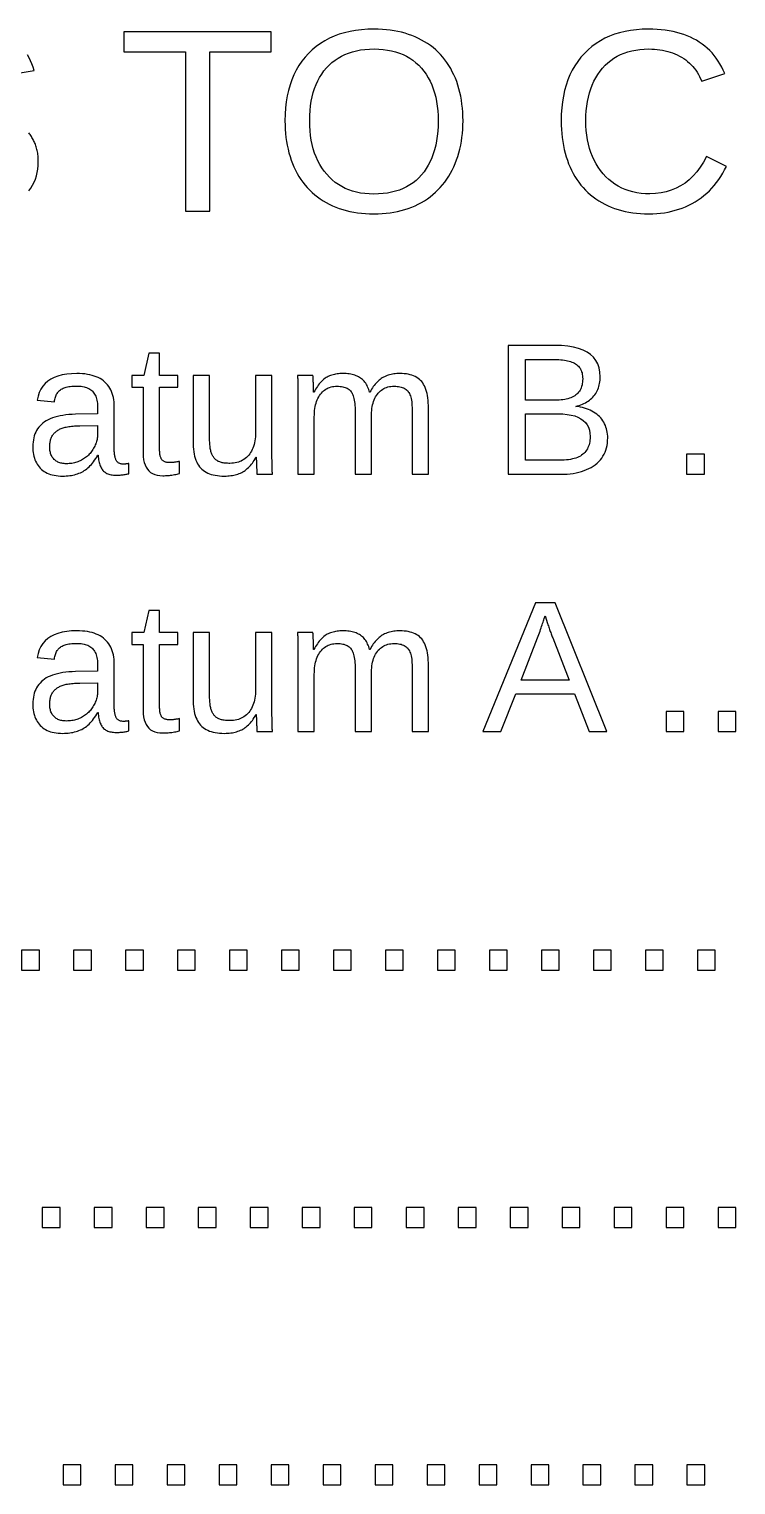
# Model space of a CAD drawing. Extents: x -27 to 133, y -77 to 15.
# Drawn here: x 99.43 to 108.09, y -7.69 to 10.13 of the extents above; entities that cross this region are included whole.
import ezdxf

# ---------------------------------------------------------------- set-up
doc = ezdxf.new("R2010")
doc.units = 0
doc.layers.get('0').update_dxf_attribs({"linetype": 'CONTINUOUS'})

msp = doc.modelspace()

# ---------------------------------------------------------------- linework, layer by layer
for points in [[(101.645, 9.8547), (102.4, 9.8547), (102.4, 10.098), (100.594, 10.098), (100.594, 9.8547), (101.349, 9.8547), (101.349, 7.90042), (101.645, 7.90042)], [(103.707, 7.87005), (103.757, 7.87251), (103.806, 7.87662), (103.854, 7.88237), (103.901, 7.88976), (103.946, 7.8988), (103.991, 7.90947), (104.035, 7.92179), (104.078, 7.93576), (104.119, 7.95136), (104.16, 7.96861), (104.199, 7.9875), (104.238, 8.00803), (104.275, 8.0301), (104.311, 8.05358), (104.345, 8.07849), (104.378, 8.10482), (104.41, 8.13257), (104.441, 8.16175), (104.47, 8.19234), (104.497, 8.22435), (104.524, 8.25779), (104.549, 8.29265), (104.573, 8.32893), (104.595, 8.36663), (104.616, 8.40575), (104.635, 8.44609), (104.653, 8.48744), (104.67, 8.52982), (104.684, 8.5732), (104.698, 8.6176), (104.709, 8.66302), (104.72, 8.70945), (104.728, 8.7569), (104.735, 8.80536), (104.741, 8.85484), (104.745, 8.90533), (104.747, 8.95684), (104.748, 9.00936), (104.747, 9.06208), (104.745, 9.11372), (104.741, 9.16426), (104.735, 9.21372), (104.728, 9.26209), (104.72, 9.30937), (104.71, 9.35556), (104.698, 9.40066), (104.685, 9.44467), (104.671, 9.48759), (104.654, 9.52942), (104.637, 9.57017), (104.617, 9.60982), (104.597, 9.64822), (104.575, 9.68519), (104.551, 9.72073), (104.526, 9.75483), (104.5, 9.78751), (104.472, 9.81876), (104.443, 9.84857), (104.413, 9.87696), (104.381, 9.90391), (104.348, 9.92943), (104.314, 9.95352), (104.278, 9.97619), (104.241, 9.99742), (104.202, 10.0171), (104.163, 10.0353), (104.122, 10.0519), (104.081, 10.0669), (104.038, 10.0803), (103.994, 10.0921), (103.95, 10.1024), (103.904, 10.111), (103.857, 10.1181), (103.809, 10.1237), (103.76, 10.1276), (103.71, 10.13), (103.659, 10.1308), (103.581, 10.129), (103.506, 10.1237), (103.433, 10.1149), (103.364, 10.1026), (103.296, 10.0868), (103.232, 10.0675), (103.17, 10.0446), (103.111, 10.0182), (103.055, 9.98836), (103.001, 9.95495), (102.95, 9.91803), (102.901, 9.87759), (102.856, 9.83364), (102.813, 9.78656), (102.774, 9.73677), (102.738, 9.68425), (102.705, 9.62902), (102.676, 9.57106), (102.651, 9.51037), (102.629, 9.44697), (102.61, 9.38084), (102.595, 9.31199), (102.583, 9.24041), (102.574, 9.16612), (102.569, 9.0891), (102.567, 9.00936), (102.568, 8.9566), (102.57, 8.90487), (102.574, 8.85416), (102.579, 8.80447), (102.586, 8.75581), (102.595, 8.70817), (102.605, 8.66156), (102.616, 8.61597), (102.629, 8.57141), (102.644, 8.52787), (102.66, 8.48536), (102.677, 8.44387), (102.697, 8.4034), (102.717, 8.36418), (102.739, 8.3264), (102.763, 8.29007), (102.787, 8.25519), (102.813, 8.22176), (102.841, 8.18978), (102.87, 8.15925), (102.9, 8.13016), (102.932, 8.10253), (102.965, 8.07634), (102.999, 8.0516), (103.035, 8.02831), (103.072, 8.00647), (103.11, 7.98617), (103.15, 7.96749), (103.19, 7.95044), (103.232, 7.93501), (103.274, 7.9212), (103.318, 7.90902), (103.363, 7.89846), (103.409, 7.88953), (103.456, 7.88222), (103.505, 7.87654), (103.554, 7.87248), (103.604, 7.87004), (103.656, 7.86923)], [(107.071, 7.8701), (107.12, 7.87273), (107.167, 7.87712), (107.214, 7.88326), (107.26, 7.89115), (107.305, 7.90079), (107.348, 7.91219), (107.391, 7.92534), (107.433, 7.94024), (107.474, 7.9569), (107.514, 7.97531), (107.554, 7.99548), (107.592, 8.01739), (107.629, 8.04099), (107.665, 8.0662), (107.699, 8.093), (107.733, 8.12142), (107.765, 8.15144), (107.795, 8.18307), (107.825, 8.2163), (107.853, 8.25114), (107.879, 8.28759), (107.905, 8.32564), (107.929, 8.36529), (107.952, 8.40656), (107.973, 8.44943), (107.73, 8.57107), (107.693, 8.50347), (107.653, 8.44128), (107.611, 8.38449), (107.565, 8.33312), (107.517, 8.28715), (107.467, 8.24659), (107.413, 8.21143), (107.357, 8.18169), (107.298, 8.15735), (107.237, 8.13842), (107.173, 8.1249), (107.106, 8.11679), (107.036, 8.11409), (106.981, 8.11554), (106.929, 8.1199), (106.878, 8.12717), (106.828, 8.13734), (106.781, 8.15042), (106.735, 8.16641), (106.691, 8.18531), (106.649, 8.20711), (106.608, 8.23182), (106.57, 8.25944), (106.533, 8.28996), (106.498, 8.32339), (106.464, 8.35973), (106.433, 8.39846), (106.404, 8.43906), (106.378, 8.48154), (106.354, 8.52589), (106.333, 8.57212), (106.314, 8.62021), (106.298, 8.67019), (106.284, 8.72203), (106.273, 8.77575), (106.264, 8.83134), (106.258, 8.88881), (106.254, 8.94815), (106.253, 9.00936), (106.254, 9.0712), (106.258, 9.13098), (106.264, 9.1887), (106.272, 9.24437), (106.283, 9.29797), (106.296, 9.34952), (106.312, 9.39901), (106.33, 9.44644), (106.35, 9.49181), (106.373, 9.53512), (106.398, 9.57638), (106.426, 9.61558), (106.456, 9.65272), (106.488, 9.68744), (106.522, 9.71939), (106.558, 9.74856), (106.596, 9.77495), (106.636, 9.79856), (106.677, 9.81939), (106.721, 9.83745), (106.767, 9.85273), (106.814, 9.86523), (106.864, 9.87495), (106.915, 9.8819), (106.968, 9.88607), (107.023, 9.88746), (107.059, 9.88686), (107.093, 9.88506), (107.127, 9.88206), (107.16, 9.87786), (107.193, 9.87246), (107.224, 9.86586), (107.255, 9.85806), (107.286, 9.84906), (107.315, 9.83886), (107.344, 9.82746), (107.371, 9.81487), (107.399, 9.80107), (107.425, 9.78607), (107.451, 9.76994), (107.475, 9.75274), (107.498, 9.73447), (107.52, 9.71513), (107.541, 9.69472), (107.561, 9.67323), (107.58, 9.65068), (107.598, 9.62705), (107.615, 9.60236), (107.63, 9.57659), (107.645, 9.54975), (107.658, 9.52185), (107.671, 9.49287), (107.953, 9.58643), (107.935, 9.62716), (107.916, 9.66632), (107.895, 9.70391), (107.873, 9.73993), (107.849, 9.77438), (107.824, 9.80727), (107.798, 9.83858), (107.769, 9.86832), (107.74, 9.8965), (107.709, 9.9231), (107.676, 9.94814), (107.642, 9.97161), (107.607, 9.99351), (107.57, 10.0138), (107.532, 10.0325), (107.492, 10.0496), (107.451, 10.065), (107.409, 10.0788), (107.365, 10.091), (107.32, 10.1015), (107.273, 10.1105), (107.225, 10.1178), (107.176, 10.1235), (107.126, 10.1275), (107.074, 10.13), (107.02, 10.1308), (106.944, 10.129), (106.871, 10.1237), (106.8, 10.1149), (106.732, 10.1026), (106.666, 10.0867), (106.603, 10.0673), (106.543, 10.0444), (106.485, 10.018), (106.43, 9.98799), (106.377, 9.9545), (106.327, 9.91749), (106.279, 9.87694), (106.234, 9.83288), (106.192, 9.7857), (106.154, 9.73583), (106.118, 9.68326), (106.086, 9.628), (106.058, 9.57004), (106.033, 9.50939), (106.011, 9.44604), (105.992, 9.38), (105.977, 9.31126), (105.965, 9.23983), (105.957, 9.1657), (105.952, 9.08888), (105.95, 9.00936), (105.951, 8.95593), (105.953, 8.90361), (105.957, 8.85242), (105.962, 8.80234), (105.969, 8.75337), (105.977, 8.70552), (105.987, 8.65879), (105.999, 8.61318), (106.011, 8.56868), (106.026, 8.5253), (106.041, 8.48304), (106.059, 8.44189), (106.077, 8.40186), (106.098, 8.36309), (106.119, 8.32572), (106.142, 8.28976), (106.167, 8.2552), (106.192, 8.22204), (106.219, 8.19028), (106.248, 8.15992), (106.278, 8.13097), (106.309, 8.10342), (106.341, 8.07728), (106.375, 8.05253), (106.41, 8.02919), (106.447, 8.00725), (106.485, 7.98683), (106.524, 7.96805), (106.564, 7.9509), (106.605, 7.93538), (106.647, 7.9215), (106.69, 7.90925), (106.734, 7.89863), (106.78, 7.88965), (106.826, 7.8823), (106.873, 7.87658), (106.922, 7.87249), (106.971, 7.87004), (107.022, 7.86923)], [(103.6, 8.11242), (103.546, 8.11672), (103.494, 8.1239), (103.444, 8.13394), (103.395, 8.14686), (103.349, 8.16264), (103.305, 8.1813), (103.262, 8.20282), (103.221, 8.22721), (103.183, 8.25448), (103.146, 8.28461), (103.111, 8.31762), (103.078, 8.35349), (103.047, 8.39182), (103.019, 8.43216), (102.993, 8.47453), (102.97, 8.51892), (102.949, 8.56532), (102.93, 8.61375), (102.914, 8.66421), (102.901, 8.71668), (102.889, 8.77117), (102.881, 8.82769), (102.875, 8.88622), (102.871, 8.94678), (102.87, 9.00936), (102.871, 9.07233), (102.875, 9.1331), (102.881, 9.19168), (102.889, 9.24806), (102.9, 9.30224), (102.914, 9.35423), (102.929, 9.40402), (102.948, 9.45161), (102.968, 9.49701), (102.992, 9.54021), (103.017, 9.58121), (103.045, 9.62002), (103.076, 9.65663), (103.108, 9.69077), (103.143, 9.72219), (103.18, 9.75087), (103.219, 9.77682), (103.259, 9.80004), (103.302, 9.82053), (103.347, 9.83828), (103.394, 9.85331), (103.443, 9.8656), (103.494, 9.87516), (103.547, 9.88199), (103.602, 9.88609), (103.659, 9.88746), (103.716, 9.88607), (103.77, 9.88192), (103.823, 9.875), (103.873, 9.86531), (103.922, 9.85285), (103.968, 9.83762), (104.013, 9.81962), (104.056, 9.79886), (104.096, 9.77532), (104.135, 9.74902), (104.171, 9.71995), (104.206, 9.68811), (104.238, 9.6535), (104.269, 9.61646), (104.297, 9.57734), (104.322, 9.53613), (104.345, 9.49284), (104.366, 9.44746), (104.384, 9.4), (104.4, 9.35045), (104.413, 9.29882), (104.424, 9.2451), (104.433, 9.18929), (104.439, 9.1314), (104.442, 9.07142), (104.443, 9.00936), (104.442, 8.94452), (104.439, 8.88198), (104.433, 8.82174), (104.424, 8.76379), (104.413, 8.70814), (104.4, 8.65479), (104.384, 8.60374), (104.366, 8.55499), (104.346, 8.50853), (104.323, 8.46438), (104.298, 8.42252), (104.27, 8.38296), (104.24, 8.3457), (104.208, 8.31097), (104.173, 8.27903), (104.137, 8.24987), (104.098, 8.22348), (104.057, 8.19987), (104.014, 8.17903), (103.969, 8.16098), (103.922, 8.1457), (103.873, 8.1332), (103.822, 8.12348), (103.769, 8.11654), (103.713, 8.11237), (103.656, 8.11098)], [(105.982, 4.68176), (106.022, 4.68384), (106.06, 4.6873), (106.097, 4.69214), (106.133, 4.69837), (106.167, 4.70598), (106.2, 4.71497), (106.231, 4.72535), (106.261, 4.73711), (106.29, 4.75025), (106.317, 4.76478), (106.343, 4.7807), (106.367, 4.79799), (106.39, 4.81653), (106.411, 4.83618), (106.43, 4.85694), (106.447, 4.8788), (106.462, 4.90176), (106.476, 4.92583), (106.488, 4.95101), (106.498, 4.97729), (106.506, 5.00468), (106.512, 5.03317), (106.517, 5.06277), (106.519, 5.09347), (106.52, 5.12528), (106.52, 5.14923), (106.518, 5.17254), (106.515, 5.19521), (106.511, 5.21723), (106.505, 5.23861), (106.499, 5.25935), (106.491, 5.27944), (106.482, 5.2989), (106.472, 5.31771), (106.46, 5.33588), (106.447, 5.3534), (106.434, 5.37029), (106.419, 5.38653), (106.402, 5.40197), (106.385, 5.41646), (106.367, 5.42998), (106.348, 5.44255), (106.327, 5.45415), (106.306, 5.46479), (106.284, 5.47448), (106.261, 5.4832), (106.236, 5.49097), (106.211, 5.49777), (106.185, 5.50362), (106.157, 5.5085), (106.129, 5.51242), (106.15, 5.51779), (106.171, 5.52389), (106.191, 5.53073), (106.211, 5.53832), (106.229, 5.54665), (106.247, 5.55572), (106.264, 5.56553), (106.28, 5.57608), (106.296, 5.58738), (106.311, 5.59941), (106.325, 5.61219), (106.338, 5.62571), (106.35, 5.63997), (106.362, 5.65487), (106.373, 5.67029), (106.382, 5.68625), (106.391, 5.70273), (106.399, 5.71975), (106.406, 5.7373), (106.412, 5.75537), (106.417, 5.77398), (106.421, 5.79311), (106.424, 5.81277), (106.427, 5.83297), (106.428, 5.85369), (106.429, 5.87495), (106.425, 5.93155), (106.416, 5.98363), (106.399, 6.03118), (106.376, 6.07421), (106.347, 6.1127), (106.31, 6.14666), (106.268, 6.1761), (106.218, 6.20101), (106.163, 6.22139), (106.1, 6.23724), (106.031, 6.24856), (105.956, 6.25535), (105.874, 6.25761), (105.301, 6.25761), (105.301, 4.68107), (105.941, 4.68107)], [(101.088, 4.66333), (101.104, 4.66381), (101.12, 4.6646), (101.136, 4.66571), (101.152, 4.66714), (101.167, 4.66889), (101.183, 4.67096), (101.199, 4.67334), (101.214, 4.67604), (101.23, 4.67906), (101.245, 4.6824), (101.26, 4.68606), (101.276, 4.69003), (101.276, 4.83884), (101.264, 4.83653), (101.253, 4.83439), (101.243, 4.83245), (101.232, 4.83068), (101.223, 4.82911), (101.213, 4.82771), (101.204, 4.82651), (101.196, 4.82549), (101.188, 4.82465), (101.18, 4.824), (101.173, 4.82354), (101.166, 4.82326), (101.159, 4.82317), (101.149, 4.82338), (101.139, 4.824), (101.129, 4.82505), (101.12, 4.82651), (101.111, 4.82838), (101.103, 4.83068), (101.096, 4.83339), (101.089, 4.83652), (101.082, 4.84006), (101.076, 4.84402), (101.07, 4.8484), (101.065, 4.8532), (101.06, 4.85841), (101.056, 4.86414), (101.052, 4.87049), (101.049, 4.87745), (101.046, 4.88503), (101.043, 4.89322), (101.04, 4.90203), (101.038, 4.91146), (101.036, 4.9215), (101.035, 4.93216), (101.033, 4.94343), (101.033, 4.95532), (101.032, 4.96782), (101.032, 4.98094), (101.032, 5.74516), (101.256, 5.74516), (101.256, 5.89173), (101.032, 5.89173), (101.032, 6.16251), (100.898, 6.16251), (100.838, 5.89173), (100.691, 5.89173), (100.691, 5.74516), (100.83, 5.74516), (100.83, 4.9373), (100.832, 4.89675), (100.836, 4.85944), (100.843, 4.82538), (100.853, 4.79456), (100.866, 4.76698), (100.882, 4.74265), (100.901, 4.72156), (100.922, 4.70372), (100.946, 4.68912), (100.973, 4.67777), (101.003, 4.66966), (101.036, 4.66479), (101.072, 4.66317)], [(105.514, 6.08643), (105.874, 6.08643), (105.899, 6.0861), (105.923, 6.08513), (105.946, 6.08351), (105.968, 6.08124), (105.989, 6.07832), (106.01, 6.07475), (106.029, 6.07053), (106.048, 6.06566), (106.065, 6.06015), (106.082, 6.05398), (106.098, 6.04717), (106.113, 6.03971), (106.127, 6.0316), (106.139, 6.02273), (106.151, 6.013), (106.162, 6.00242), (106.172, 5.99097), (106.181, 5.97866), (106.188, 5.96549), (106.195, 5.95146), (106.201, 5.93657), (106.206, 5.92082), (106.209, 5.90421), (106.212, 5.88673), (106.213, 5.8684), (106.214, 5.84921), (106.213, 5.82913), (106.212, 5.80987), (106.209, 5.79142), (106.206, 5.77379), (106.201, 5.75697), (106.196, 5.74096), (106.189, 5.72577), (106.182, 5.71139), (106.173, 5.69783), (106.164, 5.68508), (106.153, 5.67315), (106.142, 5.66202), (106.129, 5.65172), (106.116, 5.6422), (106.101, 5.63345), (106.086, 5.62545), (106.069, 5.61822), (106.052, 5.61175), (106.033, 5.60604), (106.013, 5.60109), (105.993, 5.5969), (105.971, 5.59347), (105.948, 5.59081), (105.924, 5.58891), (105.899, 5.58776), (105.874, 5.58738), (105.514, 5.58738)], [(99.8669, 4.65904), (99.8887, 4.66006), (99.9099, 4.66177), (99.9306, 4.66415), (99.9508, 4.66722), (99.9705, 4.67097), (99.9897, 4.6754), (100.008, 4.68052), (100.026, 4.68631), (100.044, 4.69279), (100.061, 4.69995), (100.078, 4.70779), (100.094, 4.71632), (100.109, 4.72566), (100.124, 4.73596), (100.139, 4.74723), (100.154, 4.75945), (100.169, 4.77264), (100.183, 4.78678), (100.197, 4.80189), (100.21, 4.81795), (100.223, 4.83498), (100.236, 4.85297), (100.249, 4.87191), (100.261, 4.89182), (100.273, 4.91268), (100.28, 4.91268), (100.281, 4.8938), (100.283, 4.8757), (100.285, 4.85839), (100.288, 4.84187), (100.292, 4.82613), (100.295, 4.81119), (100.3, 4.79703), (100.305, 4.78366), (100.31, 4.77108), (100.316, 4.75928), (100.323, 4.74827), (100.33, 4.73806), (100.337, 4.72862), (100.346, 4.71994), (100.355, 4.71194), (100.364, 4.70464), (100.375, 4.69804), (100.386, 4.69213), (100.397, 4.68692), (100.41, 4.6824), (100.423, 4.67857), (100.437, 4.67545), (100.452, 4.67301), (100.467, 4.67128), (100.483, 4.67023), (100.5, 4.66989), (100.513, 4.66999), (100.525, 4.67031), (100.537, 4.67084), (100.549, 4.67158), (100.561, 4.67253), (100.573, 4.6737), (100.585, 4.67508), (100.597, 4.67666), (100.609, 4.67847), (100.621, 4.68048), (100.632, 4.6827), (100.644, 4.68514), (100.656, 4.68779), (100.656, 4.81311), (100.65, 4.81195), (100.645, 4.81088), (100.639, 4.80991), (100.634, 4.80902), (100.629, 4.80824), (100.623, 4.80754), (100.618, 4.80694), (100.613, 4.80643), (100.608, 4.80601), (100.604, 4.80568), (100.599, 4.80545), (100.594, 4.80531), (100.59, 4.80527), (100.58, 4.80554), (100.571, 4.80634), (100.562, 4.80768), (100.553, 4.80956), (100.545, 4.81197), (100.538, 4.81492), (100.531, 4.8184), (100.525, 4.82243), (100.519, 4.82698), (100.513, 4.83208), (100.509, 4.83771), (100.504, 4.84387), (100.5, 4.85058), (100.497, 4.85781), (100.494, 4.86557), (100.491, 4.87385), (100.488, 4.88265), (100.486, 4.89198), (100.484, 4.90183), (100.482, 4.9122), (100.48, 4.9231), (100.479, 4.93451), (100.478, 4.94645), (100.477, 4.95892), (100.477, 4.9719), (100.477, 4.98541), (100.477, 5.50683), (100.476, 5.53674), (100.474, 5.56555), (100.471, 5.59326), (100.466, 5.61985), (100.46, 5.64534), (100.452, 5.66973), (100.443, 5.69301), (100.433, 5.71518), (100.422, 5.73625), (100.409, 5.75622), (100.394, 5.77508), (100.379, 5.79283), (100.362, 5.80947), (100.343, 5.82495), (100.323, 5.83919), (100.302, 5.85219), (100.28, 5.86395), (100.256, 5.87448), (100.231, 5.88377), (100.205, 5.89181), (100.177, 5.89862), (100.148, 5.9042), (100.117, 5.90853), (100.086, 5.91162), (100.052, 5.91348), (100.018, 5.9141), (99.9535, 5.91217), (99.8935, 5.90637), (99.838, 5.8967), (99.7871, 5.88317), (99.7407, 5.86577), (99.6988, 5.8445), (99.6615, 5.81937), (99.6286, 5.79037), (99.6003, 5.75751), (99.5766, 5.72078), (99.5573, 5.68018), (99.5426, 5.63571), (99.5324, 5.58738), (99.7428, 5.56836), (99.745, 5.58353), (99.7477, 5.59805), (99.7511, 5.61192), (99.755, 5.62514), (99.7595, 5.63771), (99.7646, 5.64963), (99.7703, 5.66091), (99.7766, 5.67153), (99.7834, 5.68151), (99.7909, 5.69084), (99.7989, 5.69952), (99.8075, 5.70755), (99.8166, 5.71493), (99.8265, 5.72172), (99.8373, 5.72796), (99.849, 5.73366), (99.8615, 5.73882), (99.8749, 5.74344), (99.8892, 5.74751), (99.9043, 5.75104), (99.9204, 5.75403), (99.9372, 5.75647), (99.955, 5.75837), (99.9737, 5.75973), (99.9932, 5.76054), (100.014, 5.76082), (100.034, 5.76044), (100.053, 5.75931), (100.072, 5.75742), (100.089, 5.75478), (100.106, 5.75138), (100.122, 5.74723), (100.137, 5.74232), (100.152, 5.73666), (100.165, 5.73024), (100.178, 5.72307), (100.19, 5.71514), (100.2, 5.70646), (100.21, 5.69703), (100.22, 5.68672), (100.228, 5.67542), (100.236, 5.66312), (100.243, 5.64984), (100.249, 5.63556), (100.255, 5.62028), (100.26, 5.60402), (100.264, 5.58676), (100.267, 5.5685), (100.27, 5.54926), (100.272, 5.52902), (100.273, 5.50779), (100.273, 5.48556), (100.273, 5.41955), (100.001, 5.41507), (99.9598, 5.41349), (99.9202, 5.41078), (99.8823, 5.40697), (99.8462, 5.40204), (99.812, 5.39601), (99.7795, 5.38886), (99.7488, 5.38059), (99.7199, 5.37122), (99.6928, 5.36073), (99.6675, 5.34913), (99.644, 5.33642), (99.6223, 5.3226), (99.6024, 5.30766), (99.5841, 5.29165), (99.5673, 5.27461), (99.5519, 5.25653), (99.538, 5.23743), (99.5256, 5.21729), (99.5146, 5.19611), (99.5051, 5.17391), (99.497, 5.15067), (99.4904, 5.12639), (99.4853, 5.10109), (99.4817, 5.07475), (99.4795, 5.04738), (99.4787, 5.01898), (99.4793, 4.99358), (99.4809, 4.96903), (99.4836, 4.94533), (99.4874, 4.92248), (99.4923, 4.90047), (99.4983, 4.87931), (99.5053, 4.859), (99.5135, 4.83954), (99.5227, 4.82092), (99.533, 4.80315), (99.5444, 4.78623), (99.5569, 4.77015), (99.5705, 4.75493), (99.5851, 4.74069), (99.6009, 4.72759), (99.6177, 4.71564), (99.6355, 4.70482), (99.6545, 4.69514), (99.6745, 4.6866), (99.6956, 4.6792), (99.7177, 4.67293), (99.741, 4.66781), (99.7653, 4.66382), (99.7906, 4.66098), (99.8171, 4.65927), (99.8446, 4.6587)], [(101.846, 4.65901), (101.866, 4.65993), (101.885, 4.66147), (101.904, 4.66362), (101.923, 4.66639), (101.941, 4.66978), (101.958, 4.67378), (101.975, 4.6784), (101.991, 4.68363), (102.007, 4.68948), (102.023, 4.69595), (102.037, 4.70303), (102.052, 4.71072), (102.066, 4.71916), (102.079, 4.72846), (102.093, 4.73864), (102.106, 4.74968), (102.119, 4.76158), (102.131, 4.77436), (102.144, 4.788), (102.156, 4.80251), (102.168, 4.81789), (102.179, 4.83413), (102.19, 4.85124), (102.202, 4.86922), (102.212, 4.88806), (102.216, 4.88806), (102.216, 4.8748), (102.216, 4.8622), (102.217, 4.85028), (102.217, 4.83902), (102.217, 4.82843), (102.218, 4.81851), (102.218, 4.80926), (102.218, 4.80067), (102.219, 4.79276), (102.219, 4.78551), (102.219, 4.77893), (102.219, 4.77302), (102.22, 4.76778), (102.22, 4.76292), (102.22, 4.75814), (102.22, 4.75345), (102.221, 4.74885), (102.221, 4.74433), (102.221, 4.7399), (102.221, 4.73555), (102.221, 4.73129), (102.222, 4.72712), (102.222, 4.72303), (102.222, 4.71903), (102.222, 4.71511), (102.222, 4.71128), (102.223, 4.70761), (102.223, 4.70416), (102.223, 4.70093), (102.223, 4.69794), (102.223, 4.69516), (102.223, 4.69261), (102.224, 4.69029), (102.224, 4.68819), (102.224, 4.68632), (102.224, 4.68467), (102.224, 4.68324), (102.224, 4.68205), (102.225, 4.68107), (102.415, 4.68107), (102.414, 4.68927), (102.413, 4.69942), (102.412, 4.71152), (102.411, 4.72556), (102.411, 4.74155), (102.41, 4.75949), (102.41, 4.77937), (102.409, 4.8012), (102.409, 4.82498), (102.409, 4.8507), (102.408, 4.87837), (102.408, 4.90798), (102.408, 4.93954), (102.408, 5.89173), (102.207, 5.89173), (102.207, 5.19018), (102.206, 5.16344), (102.205, 5.13761), (102.202, 5.11269), (102.199, 5.08869), (102.194, 5.0656), (102.189, 5.04343), (102.182, 5.02217), (102.175, 5.00183), (102.167, 4.98239), (102.157, 4.96388), (102.147, 4.94627), (102.135, 4.92958), (102.123, 4.9138), (102.11, 4.89907), (102.096, 4.88552), (102.081, 4.87315), (102.065, 4.86195), (102.049, 4.85194), (102.032, 4.8431), (102.015, 4.83544), (101.996, 4.82896), (101.977, 4.82365), (101.957, 4.81953), (101.937, 4.81658), (101.915, 4.81482), (101.893, 4.81423), (101.878, 4.8144), (101.864, 4.81492), (101.85, 4.81578), (101.837, 4.81698), (101.824, 4.81853), (101.812, 4.82042), (101.8, 4.82266), (101.789, 4.82524), (101.779, 4.82817), (101.769, 4.83144), (101.759, 4.83505), (101.751, 4.83901), (101.742, 4.84332), (101.735, 4.84801), (101.727, 4.85314), (101.72, 4.85871), (101.713, 4.86471), (101.707, 4.87116), (101.701, 4.87803), (101.695, 4.88535), (101.69, 4.8931), (101.685, 4.90129), (101.68, 4.90992), (101.675, 4.91898), (101.671, 4.92848), (101.667, 4.93842), (101.664, 4.9489), (101.661, 4.96001), (101.658, 4.97175), (101.655, 4.98413), (101.653, 4.99715), (101.651, 5.0108), (101.649, 5.02509), (101.647, 5.04001), (101.646, 5.05557), (101.645, 5.07177), (101.644, 5.0886), (101.644, 5.10606), (101.644, 5.12416), (101.644, 5.89173), (101.441, 5.89173), (101.441, 5.08499), (101.442, 5.05064), (101.444, 5.01782), (101.446, 4.98653), (101.45, 4.95677), (101.455, 4.92853), (101.461, 4.90183), (101.468, 4.87665), (101.476, 4.85301), (101.486, 4.83089), (101.496, 4.8103), (101.507, 4.79124), (101.52, 4.77371), (101.534, 4.75771), (101.549, 4.74307), (101.565, 4.72959), (101.582, 4.71729), (101.601, 4.70616), (101.621, 4.6962), (101.642, 4.68741), (101.664, 4.67979), (101.688, 4.67335), (101.713, 4.66807), (101.739, 4.66397), (101.766, 4.66104), (101.795, 4.65928), (101.825, 4.6587)], [(102.926, 5.38262), (102.927, 5.40968), (102.928, 5.4358), (102.93, 5.46096), (102.933, 5.48516), (102.937, 5.50841), (102.942, 5.53071), (102.948, 5.55205), (102.955, 5.57245), (102.962, 5.59188), (102.971, 5.61037), (102.98, 5.6279), (102.99, 5.64448), (103.001, 5.6601), (103.013, 5.67467), (103.026, 5.68807), (103.039, 5.7003), (103.052, 5.71137), (103.067, 5.72128), (103.082, 5.73002), (103.098, 5.7376), (103.114, 5.744), (103.131, 5.74925), (103.148, 5.75333), (103.167, 5.75624), (103.185, 5.75799), (103.205, 5.75857), (103.224, 5.75817), (103.242, 5.75698), (103.259, 5.755), (103.275, 5.75222), (103.29, 5.74864), (103.304, 5.74427), (103.317, 5.73911), (103.33, 5.73315), (103.341, 5.72639), (103.352, 5.71884), (103.362, 5.7105), (103.37, 5.70136), (103.378, 5.69143), (103.385, 5.68046), (103.392, 5.66821), (103.398, 5.65467), (103.403, 5.63985), (103.408, 5.62374), (103.412, 5.60635), (103.416, 5.58767), (103.419, 5.56771), (103.422, 5.54647), (103.424, 5.52394), (103.425, 5.50012), (103.426, 5.47502), (103.426, 5.44864), (103.426, 4.68107), (103.626, 4.68107), (103.626, 5.38262), (103.626, 5.40985), (103.627, 5.4361), (103.63, 5.46138), (103.633, 5.48569), (103.636, 5.50903), (103.641, 5.53139), (103.647, 5.55278), (103.653, 5.57319), (103.661, 5.59263), (103.669, 5.6111), (103.678, 5.62859), (103.688, 5.64511), (103.699, 5.66066), (103.71, 5.67514), (103.723, 5.68847), (103.736, 5.70064), (103.75, 5.71164), (103.764, 5.72149), (103.779, 5.73018), (103.795, 5.73771), (103.811, 5.74409), (103.829, 5.7493), (103.846, 5.75336), (103.865, 5.75625), (103.884, 5.75799), (103.904, 5.75857), (103.923, 5.75817), (103.941, 5.75698), (103.958, 5.755), (103.974, 5.75222), (103.989, 5.74864), (104.003, 5.74427), (104.017, 5.73911), (104.029, 5.73315), (104.041, 5.72639), (104.051, 5.71884), (104.061, 5.7105), (104.07, 5.70136), (104.078, 5.69143), (104.085, 5.68046), (104.091, 5.66821), (104.097, 5.65467), (104.103, 5.63985), (104.108, 5.62374), (104.112, 5.60635), (104.115, 5.58767), (104.119, 5.56771), (104.121, 5.54647), (104.123, 5.52394), (104.125, 5.50012), (104.125, 5.47502), (104.126, 5.44864), (104.126, 4.68107), (104.325, 4.68107), (104.325, 5.48781), (104.324, 5.522), (104.323, 5.55468), (104.32, 5.58585), (104.317, 5.61551), (104.313, 5.64366), (104.307, 5.6703), (104.301, 5.69543), (104.293, 5.71905), (104.285, 5.74117), (104.276, 5.76177), (104.265, 5.78086), (104.254, 5.79845), (104.242, 5.81452), (104.228, 5.82925), (104.214, 5.84281), (104.198, 5.85518), (104.181, 5.86637), (104.163, 5.87639), (104.143, 5.88523), (104.123, 5.89289), (104.101, 5.89937), (104.078, 5.90467), (104.054, 5.9088), (104.029, 5.91174), (104.002, 5.91351), (103.975, 5.9141), (103.955, 5.91378), (103.937, 5.91283), (103.918, 5.91124), (103.9, 5.90902), (103.883, 5.90616), (103.866, 5.90266), (103.849, 5.89853), (103.833, 5.89376), (103.818, 5.88836), (103.802, 5.88232), (103.788, 5.87565), (103.773, 5.86834), (103.759, 5.86039), (103.746, 5.85173), (103.733, 5.84225), (103.72, 5.83197), (103.707, 5.82088), (103.695, 5.80898), (103.683, 5.79628), (103.671, 5.78277), (103.66, 5.76845), (103.649, 5.75332), (103.638, 5.73739), (103.628, 5.72064), (103.617, 5.70309), (103.608, 5.68473), (103.604, 5.68473), (103.599, 5.70277), (103.594, 5.72004), (103.587, 5.73653), (103.58, 5.75226), (103.573, 5.76723), (103.565, 5.78142), (103.556, 5.79485), (103.547, 5.8075), (103.538, 5.81939), (103.527, 5.83052), (103.516, 5.84087), (103.505, 5.85045), (103.493, 5.85927), (103.48, 5.86738), (103.467, 5.87484), (103.453, 5.88166), (103.438, 5.88782), (103.423, 5.89334), (103.407, 5.8982), (103.39, 5.90242), (103.373, 5.90599), (103.355, 5.90891), (103.336, 5.91118), (103.316, 5.9128), (103.296, 5.91378), (103.275, 5.9141), (103.257, 5.9138), (103.239, 5.91291), (103.222, 5.91142), (103.205, 5.90933), (103.188, 5.90665), (103.172, 5.90337), (103.156, 5.8995), (103.141, 5.89503), (103.126, 5.88996), (103.111, 5.8843), (103.097, 5.87805), (103.084, 5.87119), (103.071, 5.86374), (103.058, 5.85553), (103.045, 5.8464), (103.033, 5.83634), (103.021, 5.82535), (103.009, 5.81343), (102.997, 5.80059), (102.986, 5.78682), (102.975, 5.77212), (102.964, 5.7565), (102.953, 5.73995), (102.942, 5.72247), (102.932, 5.70407), (102.922, 5.68473), (102.918, 5.68473), (102.918, 5.698), (102.918, 5.71059), (102.917, 5.72252), (102.917, 5.73378), (102.917, 5.74437), (102.917, 5.75429), (102.916, 5.76354), (102.916, 5.77212), (102.916, 5.78003), (102.915, 5.78728), (102.915, 5.79386), (102.915, 5.79976), (102.915, 5.805), (102.914, 5.80987), (102.914, 5.81464), (102.914, 5.81934), (102.914, 5.82394), (102.913, 5.82846), (102.913, 5.83289), (102.913, 5.83724), (102.913, 5.8415), (102.912, 5.84568), (102.912, 5.84977), (102.912, 5.85377), (102.912, 5.85768), (102.912, 5.86152), (102.912, 5.86519), (102.911, 5.86864), (102.911, 5.87186), (102.911, 5.87486), (102.911, 5.87764), (102.911, 5.88019), (102.911, 5.88251), (102.91, 5.88461), (102.91, 5.88648), (102.91, 5.88813), (102.91, 5.88956), (102.91, 5.89075), (102.909, 5.89173), (102.719, 5.89173), (102.72, 5.88352), (102.721, 5.87337), (102.722, 5.86128), (102.723, 5.84724), (102.723, 5.83125), (102.724, 5.81331), (102.725, 5.79343), (102.725, 5.7716), (102.725, 5.74782), (102.726, 5.7221), (102.726, 5.69443), (102.726, 5.66482), (102.726, 5.63325), (102.726, 4.68107), (102.926, 4.68107)], [(105.514, 5.42067), (105.913, 5.42067), (105.971, 5.41902), (106.024, 5.41407), (106.073, 5.40583), (106.117, 5.39429), (106.156, 5.37945), (106.191, 5.36132), (106.221, 5.33989), (106.246, 5.31516), (106.267, 5.28714), (106.284, 5.25581), (106.295, 5.2212), (106.302, 5.18328), (106.304, 5.14207), (106.304, 5.12028), (106.302, 5.09935), (106.3, 5.07926), (106.296, 5.06002), (106.291, 5.04163), (106.285, 5.02408), (106.278, 5.00738), (106.271, 4.99153), (106.262, 4.97653), (106.251, 4.96237), (106.24, 4.94907), (106.228, 4.9366), (106.215, 4.92499), (106.201, 4.91423), (106.185, 4.90433), (106.168, 4.8953), (106.15, 4.88712), (106.13, 4.8798), (106.11, 4.87335), (106.088, 4.86775), (106.064, 4.86302), (106.04, 4.85915), (106.014, 4.85613), (105.987, 4.85398), (105.959, 4.85269), (105.93, 4.85226), (105.514, 4.85226)], [(99.8756, 4.81006), (99.8613, 4.81101), (99.8475, 4.8126), (99.8342, 4.81482), (99.8215, 4.81768), (99.8093, 4.82118), (99.7976, 4.82531), (99.7865, 4.83008), (99.7759, 4.83548), (99.7658, 4.84152), (99.7563, 4.84819), (99.7473, 4.8555), (99.7389, 4.86345), (99.731, 4.87197), (99.7238, 4.88103), (99.7172, 4.89062), (99.7112, 4.90074), (99.7059, 4.91138), (99.7011, 4.92256), (99.6971, 4.93426), (99.6936, 4.9465), (99.6908, 4.95927), (99.6886, 4.97256), (99.687, 4.98639), (99.686, 5.00074), (99.6857, 5.01563), (99.686, 5.02936), (99.6867, 5.04269), (99.6878, 5.05561), (99.6894, 5.06812), (99.6915, 5.08021), (99.6941, 5.0919), (99.6971, 5.10317), (99.7006, 5.11404), (99.7045, 5.12449), (99.7089, 5.13453), (99.7138, 5.14416), (99.7191, 5.15338), (99.7249, 5.1622), (99.7311, 5.17063), (99.7377, 5.17872), (99.7448, 5.18647), (99.7522, 5.19387), (99.7601, 5.20093), (99.7683, 5.20764), (99.777, 5.21401), (99.786, 5.22004), (99.7955, 5.22572), (99.8053, 5.23105), (99.8156, 5.23604), (99.8263, 5.24069), (99.8373, 5.24499), (99.849, 5.24898), (99.8615, 5.25268), (99.8748, 5.25608), (99.889, 5.25919), (99.9039, 5.26201), (99.9196, 5.26454), (99.9362, 5.26678), (99.9536, 5.26873), (99.9718, 5.27039), (99.9908, 5.27175), (100.011, 5.27283), (100.031, 5.27361), (100.053, 5.2741), (100.273, 5.27857), (100.273, 5.17899), (100.273, 5.16473), (100.272, 5.15053), (100.271, 5.13639), (100.268, 5.12231), (100.266, 5.10829), (100.263, 5.09433), (100.259, 5.08043), (100.254, 5.06659), (100.249, 5.05281), (100.244, 5.03909), (100.238, 5.02543), (100.231, 5.01183), (100.223, 4.99828), (100.215, 4.98499), (100.207, 4.97215), (100.198, 4.95974), (100.189, 4.94778), (100.18, 4.93627), (100.17, 4.92519), (100.159, 4.91456), (100.148, 4.90438), (100.137, 4.89463), (100.125, 4.88533), (100.113, 4.87648), (100.1, 4.86807), (100.087, 4.8601), (100.074, 4.85265), (100.06, 4.84579), (100.046, 4.83954), (100.032, 4.83388), (100.017, 4.82881), (100.003, 4.82434), (99.9875, 4.82047), (99.9721, 4.81719), (99.9563, 4.81451), (99.9403, 4.81242), (99.924, 4.81093), (99.9074, 4.81004), (99.8905, 4.80974)], [(107.705, 4.92611), (107.487, 4.92611), (107.487, 4.68107), (107.705, 4.68107)], [(105.394, 1.99207), (106.112, 1.99207), (106.292, 1.53107), (106.51, 1.53107), (105.877, 3.10761), (105.634, 3.10761), (104.991, 1.53107), (105.212, 1.53107)], [(101.088, 1.51333), (101.104, 1.51381), (101.12, 1.5146), (101.136, 1.51571), (101.152, 1.51714), (101.167, 1.51889), (101.183, 1.52096), (101.199, 1.52334), (101.214, 1.52604), (101.23, 1.52906), (101.245, 1.5324), (101.26, 1.53606), (101.276, 1.54003), (101.276, 1.68885), (101.264, 1.68653), (101.253, 1.68439), (101.243, 1.68245), (101.232, 1.68068), (101.223, 1.67911), (101.213, 1.67771), (101.204, 1.67651), (101.196, 1.67549), (101.188, 1.67465), (101.18, 1.674), (101.173, 1.67354), (101.166, 1.67326), (101.159, 1.67317), (101.149, 1.67338), (101.139, 1.674), (101.129, 1.67505), (101.12, 1.67651), (101.111, 1.67838), (101.103, 1.68068), (101.096, 1.68339), (101.089, 1.68652), (101.082, 1.69006), (101.076, 1.69402), (101.07, 1.6984), (101.065, 1.7032), (101.06, 1.70841), (101.056, 1.71414), (101.052, 1.72049), (101.049, 1.72745), (101.046, 1.73503), (101.043, 1.74322), (101.04, 1.75203), (101.038, 1.76146), (101.036, 1.7715), (101.035, 1.78216), (101.033, 1.79343), (101.033, 1.80532), (101.032, 1.81782), (101.032, 1.83094), (101.032, 2.59516), (101.256, 2.59516), (101.256, 2.74173), (101.032, 2.74173), (101.032, 3.01251), (100.898, 3.01251), (100.838, 2.74173), (100.691, 2.74173), (100.691, 2.59516), (100.83, 2.59516), (100.83, 1.7873), (100.832, 1.74675), (100.836, 1.70944), (100.843, 1.67538), (100.853, 1.64456), (100.866, 1.61698), (100.882, 1.59265), (100.901, 1.57156), (100.922, 1.55372), (100.946, 1.53912), (100.973, 1.52777), (101.003, 1.51966), (101.036, 1.51479), (101.072, 1.51317)], [(105.66, 2.67683), (105.668, 2.6989), (105.676, 2.72035), (105.684, 2.74117), (105.691, 2.76137), (105.698, 2.78095), (105.705, 2.7999), (105.711, 2.81823), (105.717, 2.83594), (105.723, 2.85303), (105.728, 2.8695), (105.733, 2.88534), (105.738, 2.90056), (105.743, 2.91516), (105.753, 2.94649), (105.783, 2.85361), (105.788, 2.83876), (105.793, 2.82414), (105.797, 2.80976), (105.802, 2.79562), (105.807, 2.78172), (105.812, 2.76805), (105.817, 2.75463), (105.822, 2.74144), (105.826, 2.72849), (105.831, 2.71578), (105.836, 2.70331), (105.841, 2.69107), (105.846, 2.67908), (106.048, 2.15878), (105.459, 2.15878)], [(99.8669, 1.50904), (99.8887, 1.51006), (99.9099, 1.51177), (99.9306, 1.51415), (99.9508, 1.51722), (99.9705, 1.52097), (99.9897, 1.5254), (100.008, 1.53052), (100.026, 1.53631), (100.044, 1.54279), (100.061, 1.54995), (100.078, 1.55779), (100.094, 1.56632), (100.109, 1.57566), (100.124, 1.58596), (100.139, 1.59723), (100.154, 1.60945), (100.169, 1.62264), (100.183, 1.63678), (100.197, 1.65189), (100.21, 1.66795), (100.223, 1.68498), (100.236, 1.70297), (100.249, 1.72191), (100.261, 1.74182), (100.273, 1.76268), (100.28, 1.76268), (100.281, 1.7438), (100.283, 1.7257), (100.285, 1.70839), (100.288, 1.69187), (100.292, 1.67613), (100.295, 1.66119), (100.3, 1.64703), (100.305, 1.63366), (100.31, 1.62108), (100.316, 1.60928), (100.323, 1.59827), (100.33, 1.58806), (100.337, 1.57863), (100.346, 1.56994), (100.355, 1.56194), (100.364, 1.55464), (100.375, 1.54804), (100.386, 1.54213), (100.397, 1.53692), (100.41, 1.5324), (100.423, 1.52857), (100.437, 1.52545), (100.452, 1.52301), (100.467, 1.52128), (100.483, 1.52023), (100.5, 1.51989), (100.513, 1.51999), (100.525, 1.52031), (100.537, 1.52084), (100.549, 1.52158), (100.561, 1.52253), (100.573, 1.5237), (100.585, 1.52508), (100.597, 1.52666), (100.609, 1.52847), (100.621, 1.53048), (100.632, 1.5327), (100.644, 1.53514), (100.656, 1.53779), (100.656, 1.66311), (100.65, 1.66195), (100.645, 1.66088), (100.639, 1.65991), (100.634, 1.65902), (100.629, 1.65824), (100.623, 1.65754), (100.618, 1.65694), (100.613, 1.65643), (100.608, 1.65601), (100.604, 1.65568), (100.599, 1.65545), (100.594, 1.65531), (100.59, 1.65527), (100.58, 1.65554), (100.571, 1.65634), (100.562, 1.65768), (100.553, 1.65956), (100.545, 1.66197), (100.538, 1.66492), (100.531, 1.6684), (100.525, 1.67243), (100.519, 1.67698), (100.513, 1.68208), (100.509, 1.68771), (100.504, 1.69387), (100.5, 1.70058), (100.497, 1.70781), (100.494, 1.71557), (100.491, 1.72385), (100.488, 1.73265), (100.486, 1.74198), (100.484, 1.75183), (100.482, 1.7622), (100.48, 1.7731), (100.479, 1.78451), (100.478, 1.79645), (100.477, 1.80892), (100.477, 1.8219), (100.477, 1.83541), (100.477, 2.35683), (100.476, 2.38674), (100.474, 2.41555), (100.471, 2.44326), (100.466, 2.46985), (100.46, 2.49534), (100.452, 2.51973), (100.443, 2.54301), (100.433, 2.56518), (100.422, 2.58625), (100.409, 2.60622), (100.394, 2.62508), (100.379, 2.64283), (100.362, 2.65947), (100.343, 2.67495), (100.323, 2.68919), (100.302, 2.70219), (100.28, 2.71395), (100.256, 2.72448), (100.231, 2.73377), (100.205, 2.74181), (100.177, 2.74862), (100.148, 2.7542), (100.117, 2.75853), (100.086, 2.76162), (100.052, 2.76348), (100.018, 2.7641), (99.9535, 2.76217), (99.8935, 2.75637), (99.838, 2.7467), (99.7871, 2.73317), (99.7407, 2.71577), (99.6988, 2.6945), (99.6615, 2.66937), (99.6286, 2.64037), (99.6003, 2.60751), (99.5766, 2.57078), (99.5573, 2.53018), (99.5426, 2.48571), (99.5324, 2.43738), (99.7428, 2.41836), (99.745, 2.43353), (99.7477, 2.44805), (99.7511, 2.46192), (99.755, 2.47514), (99.7595, 2.48771), (99.7646, 2.49963), (99.7703, 2.51091), (99.7766, 2.52153), (99.7834, 2.53151), (99.7909, 2.54084), (99.7989, 2.54952), (99.8075, 2.55755), (99.8166, 2.56493), (99.8265, 2.57172), (99.8373, 2.57796), (99.849, 2.58366), (99.8615, 2.58882), (99.8749, 2.59344), (99.8892, 2.59751), (99.9043, 2.60104), (99.9204, 2.60403), (99.9372, 2.60647), (99.955, 2.60837), (99.9737, 2.60973), (99.9932, 2.61054), (100.014, 2.61082), (100.034, 2.61044), (100.053, 2.60931), (100.072, 2.60742), (100.089, 2.60478), (100.106, 2.60138), (100.122, 2.59723), (100.137, 2.59232), (100.152, 2.58666), (100.165, 2.58024), (100.178, 2.57307), (100.19, 2.56514), (100.2, 2.55646), (100.21, 2.54703), (100.22, 2.53672), (100.228, 2.52542), (100.236, 2.51312), (100.243, 2.49984), (100.249, 2.48556), (100.255, 2.47028), (100.26, 2.45402), (100.264, 2.43676), (100.267, 2.4185), (100.27, 2.39926), (100.272, 2.37902), (100.273, 2.35779), (100.273, 2.33556), (100.273, 2.26955), (100.001, 2.26507), (99.9598, 2.26349), (99.9202, 2.26078), (99.8823, 2.25697), (99.8462, 2.25204), (99.812, 2.24601), (99.7795, 2.23886), (99.7488, 2.23059), (99.7199, 2.22122), (99.6928, 2.21073), (99.6675, 2.19913), (99.644, 2.18642), (99.6223, 2.1726), (99.6024, 2.15766), (99.5841, 2.14165), (99.5673, 2.12461), (99.5519, 2.10653), (99.538, 2.08743), (99.5256, 2.06729), (99.5146, 2.04611), (99.5051, 2.02391), (99.497, 2.00067), (99.4904, 1.97639), (99.4853, 1.95109), (99.4817, 1.92475), (99.4795, 1.89738), (99.4787, 1.86898), (99.4793, 1.84358), (99.4809, 1.81903), (99.4836, 1.79533), (99.4874, 1.77248), (99.4923, 1.75047), (99.4983, 1.72931), (99.5053, 1.709), (99.5135, 1.68954), (99.5227, 1.67092), (99.533, 1.65315), (99.5444, 1.63623), (99.5569, 1.62015), (99.5705, 1.60493), (99.5851, 1.59069), (99.6009, 1.57759), (99.6177, 1.56564), (99.6355, 1.55482), (99.6545, 1.54514), (99.6745, 1.5366), (99.6956, 1.5292), (99.7177, 1.52293), (99.741, 1.51781), (99.7653, 1.51382), (99.7906, 1.51098), (99.8171, 1.50927), (99.8446, 1.5087)], [(101.846, 1.50901), (101.866, 1.50993), (101.885, 1.51147), (101.904, 1.51362), (101.923, 1.51639), (101.941, 1.51978), (101.958, 1.52378), (101.975, 1.5284), (101.991, 1.53363), (102.007, 1.53948), (102.023, 1.54595), (102.037, 1.55303), (102.052, 1.56072), (102.066, 1.56916), (102.079, 1.57846), (102.093, 1.58864), (102.106, 1.59968), (102.119, 1.61158), (102.131, 1.62436), (102.144, 1.638), (102.156, 1.65251), (102.168, 1.66789), (102.179, 1.68413), (102.19, 1.70124), (102.202, 1.71922), (102.212, 1.73806), (102.216, 1.73806), (102.216, 1.7248), (102.216, 1.7122), (102.217, 1.70028), (102.217, 1.68902), (102.217, 1.67843), (102.218, 1.66851), (102.218, 1.65926), (102.218, 1.65067), (102.219, 1.64276), (102.219, 1.63551), (102.219, 1.62893), (102.219, 1.62302), (102.22, 1.61778), (102.22, 1.61292), (102.22, 1.60814), (102.22, 1.60345), (102.221, 1.59885), (102.221, 1.59433), (102.221, 1.5899), (102.221, 1.58555), (102.221, 1.58129), (102.222, 1.57712), (102.222, 1.57303), (102.222, 1.56903), (102.222, 1.56511), (102.222, 1.56128), (102.223, 1.55761), (102.223, 1.55416), (102.223, 1.55093), (102.223, 1.54794), (102.223, 1.54516), (102.223, 1.54261), (102.224, 1.54029), (102.224, 1.53819), (102.224, 1.53632), (102.224, 1.53467), (102.224, 1.53324), (102.224, 1.53205), (102.225, 1.53107), (102.415, 1.53107), (102.414, 1.53927), (102.413, 1.54942), (102.412, 1.56152), (102.411, 1.57556), (102.411, 1.59155), (102.41, 1.60949), (102.41, 1.62937), (102.409, 1.6512), (102.409, 1.67498), (102.409, 1.7007), (102.408, 1.72837), (102.408, 1.75798), (102.408, 1.78954), (102.408, 2.74173), (102.207, 2.74173), (102.207, 2.04018), (102.206, 2.01344), (102.205, 1.98761), (102.202, 1.96269), (102.199, 1.93869), (102.194, 1.9156), (102.189, 1.89343), (102.182, 1.87217), (102.175, 1.85183), (102.167, 1.83239), (102.157, 1.81388), (102.147, 1.79627), (102.135, 1.77958), (102.123, 1.7638), (102.11, 1.74907), (102.096, 1.73552), (102.081, 1.72315), (102.065, 1.71195), (102.049, 1.70194), (102.032, 1.6931), (102.015, 1.68544), (101.996, 1.67896), (101.977, 1.67365), (101.957, 1.66953), (101.937, 1.66658), (101.915, 1.66482), (101.893, 1.66423), (101.878, 1.6644), (101.864, 1.66492), (101.85, 1.66578), (101.837, 1.66698), (101.824, 1.66853), (101.812, 1.67042), (101.8, 1.67266), (101.789, 1.67524), (101.779, 1.67817), (101.769, 1.68144), (101.759, 1.68505), (101.751, 1.68901), (101.742, 1.69332), (101.735, 1.69801), (101.727, 1.70314), (101.72, 1.70871), (101.713, 1.71471), (101.707, 1.72116), (101.701, 1.72803), (101.695, 1.73535), (101.69, 1.7431), (101.685, 1.75129), (101.68, 1.75992), (101.675, 1.76898), (101.671, 1.77848), (101.667, 1.78842), (101.664, 1.7989), (101.661, 1.81001), (101.658, 1.82175), (101.655, 1.83413), (101.653, 1.84715), (101.651, 1.8608), (101.649, 1.87509), (101.647, 1.89001), (101.646, 1.90557), (101.645, 1.92177), (101.644, 1.9386), (101.644, 1.95606), (101.644, 1.97416), (101.644, 2.74173), (101.441, 2.74173), (101.441, 1.93499), (101.442, 1.90064), (101.444, 1.86782), (101.446, 1.83653), (101.45, 1.80677), (101.455, 1.77853), (101.461, 1.75183), (101.468, 1.72665), (101.476, 1.70301), (101.486, 1.68089), (101.496, 1.6603), (101.507, 1.64124), (101.52, 1.62371), (101.534, 1.60771), (101.549, 1.59307), (101.565, 1.57959), (101.582, 1.56729), (101.601, 1.55616), (101.621, 1.5462), (101.642, 1.53741), (101.664, 1.52979), (101.688, 1.52335), (101.713, 1.51807), (101.739, 1.51397), (101.766, 1.51104), (101.795, 1.50928), (101.825, 1.5087)], [(102.926, 2.23262), (102.927, 2.25968), (102.928, 2.2858), (102.93, 2.31096), (102.933, 2.33516), (102.937, 2.35841), (102.942, 2.38071), (102.948, 2.40205), (102.955, 2.42245), (102.962, 2.44188), (102.971, 2.46037), (102.98, 2.4779), (102.99, 2.49448), (103.001, 2.5101), (103.013, 2.52467), (103.026, 2.53807), (103.039, 2.5503), (103.052, 2.56137), (103.067, 2.57128), (103.082, 2.58002), (103.098, 2.5876), (103.114, 2.594), (103.131, 2.59925), (103.148, 2.60333), (103.167, 2.60624), (103.185, 2.60799), (103.205, 2.60857), (103.224, 2.60817), (103.242, 2.60698), (103.259, 2.605), (103.275, 2.60222), (103.29, 2.59864), (103.304, 2.59427), (103.317, 2.58911), (103.33, 2.58315), (103.341, 2.57639), (103.352, 2.56884), (103.362, 2.5605), (103.37, 2.55136), (103.378, 2.54143), (103.385, 2.53046), (103.392, 2.51821), (103.398, 2.50467), (103.403, 2.48985), (103.408, 2.47374), (103.412, 2.45635), (103.416, 2.43767), (103.419, 2.41771), (103.422, 2.39647), (103.424, 2.37394), (103.425, 2.35012), (103.426, 2.32502), (103.426, 2.29864), (103.426, 1.53107), (103.626, 1.53107), (103.626, 2.23262), (103.626, 2.25985), (103.627, 2.2861), (103.63, 2.31138), (103.633, 2.33569), (103.636, 2.35903), (103.641, 2.38139), (103.647, 2.40278), (103.653, 2.42319), (103.661, 2.44263), (103.669, 2.4611), (103.678, 2.47859), (103.688, 2.49511), (103.699, 2.51066), (103.71, 2.52514), (103.723, 2.53847), (103.736, 2.55064), (103.75, 2.56164), (103.764, 2.57149), (103.779, 2.58018), (103.795, 2.58771), (103.811, 2.59409), (103.829, 2.5993), (103.846, 2.60336), (103.865, 2.60625), (103.884, 2.60799), (103.904, 2.60857), (103.923, 2.60817), (103.941, 2.60698), (103.958, 2.605), (103.974, 2.60222), (103.989, 2.59864), (104.003, 2.59427), (104.017, 2.58911), (104.029, 2.58315), (104.041, 2.57639), (104.051, 2.56884), (104.061, 2.5605), (104.07, 2.55136), (104.078, 2.54143), (104.085, 2.53046), (104.091, 2.51821), (104.097, 2.50467), (104.103, 2.48985), (104.108, 2.47374), (104.112, 2.45635), (104.115, 2.43767), (104.119, 2.41771), (104.121, 2.39647), (104.123, 2.37394), (104.125, 2.35012), (104.125, 2.32502), (104.126, 2.29864), (104.126, 1.53107), (104.325, 1.53107), (104.325, 2.33781), (104.324, 2.372), (104.323, 2.40468), (104.32, 2.43585), (104.317, 2.46551), (104.313, 2.49366), (104.307, 2.5203), (104.301, 2.54543), (104.293, 2.56905), (104.285, 2.59117), (104.276, 2.61177), (104.265, 2.63086), (104.254, 2.64845), (104.242, 2.66452), (104.228, 2.67925), (104.214, 2.69281), (104.198, 2.70518), (104.181, 2.71637), (104.163, 2.72639), (104.143, 2.73523), (104.123, 2.74289), (104.101, 2.74937), (104.078, 2.75467), (104.054, 2.7588), (104.029, 2.76174), (104.002, 2.76351), (103.975, 2.7641), (103.955, 2.76378), (103.937, 2.76283), (103.918, 2.76124), (103.9, 2.75902), (103.883, 2.75616), (103.866, 2.75266), (103.849, 2.74853), (103.833, 2.74376), (103.818, 2.73836), (103.802, 2.73232), (103.788, 2.72565), (103.773, 2.71834), (103.759, 2.71039), (103.746, 2.70173), (103.733, 2.69225), (103.72, 2.68197), (103.707, 2.67088), (103.695, 2.65898), (103.683, 2.64628), (103.671, 2.63277), (103.66, 2.61845), (103.649, 2.60332), (103.638, 2.58739), (103.628, 2.57064), (103.617, 2.55309), (103.608, 2.53473), (103.604, 2.53473), (103.599, 2.55277), (103.594, 2.57004), (103.587, 2.58653), (103.58, 2.60226), (103.573, 2.61723), (103.565, 2.63142), (103.556, 2.64485), (103.547, 2.6575), (103.538, 2.66939), (103.527, 2.68052), (103.516, 2.69087), (103.505, 2.70045), (103.493, 2.70927), (103.48, 2.71738), (103.467, 2.72484), (103.453, 2.73166), (103.438, 2.73782), (103.423, 2.74334), (103.407, 2.7482), (103.39, 2.75242), (103.373, 2.75599), (103.355, 2.75891), (103.336, 2.76118), (103.316, 2.7628), (103.296, 2.76378), (103.275, 2.7641), (103.257, 2.7638), (103.239, 2.76291), (103.222, 2.76142), (103.205, 2.75933), (103.188, 2.75665), (103.172, 2.75337), (103.156, 2.7495), (103.141, 2.74503), (103.126, 2.73996), (103.111, 2.7343), (103.097, 2.72805), (103.084, 2.72119), (103.071, 2.71374), (103.058, 2.70553), (103.045, 2.6964), (103.033, 2.68634), (103.021, 2.67535), (103.009, 2.66343), (102.997, 2.65059), (102.986, 2.63682), (102.975, 2.62212), (102.964, 2.6065), (102.953, 2.58995), (102.942, 2.57247), (102.932, 2.55407), (102.922, 2.53473), (102.918, 2.53473), (102.918, 2.548), (102.918, 2.56059), (102.917, 2.57252), (102.917, 2.58378), (102.917, 2.59437), (102.917, 2.60429), (102.916, 2.61354), (102.916, 2.62212), (102.916, 2.63003), (102.915, 2.63728), (102.915, 2.64386), (102.915, 2.64976), (102.915, 2.655), (102.914, 2.65987), (102.914, 2.66464), (102.914, 2.66934), (102.914, 2.67394), (102.913, 2.67846), (102.913, 2.68289), (102.913, 2.68724), (102.913, 2.6915), (102.912, 2.69568), (102.912, 2.69977), (102.912, 2.70377), (102.912, 2.70768), (102.912, 2.71152), (102.912, 2.71519), (102.911, 2.71864), (102.911, 2.72186), (102.911, 2.72486), (102.911, 2.72764), (102.911, 2.73019), (102.911, 2.73251), (102.91, 2.73461), (102.91, 2.73648), (102.91, 2.73813), (102.91, 2.73956), (102.91, 2.74075), (102.909, 2.74173), (102.719, 2.74173), (102.72, 2.73352), (102.721, 2.72337), (102.722, 2.71128), (102.723, 2.69724), (102.723, 2.68125), (102.724, 2.66331), (102.725, 2.64343), (102.725, 2.6216), (102.725, 2.59782), (102.726, 2.5721), (102.726, 2.54443), (102.726, 2.51482), (102.726, 2.48325), (102.726, 1.53107), (102.926, 1.53107)], [(99.8756, 1.66006), (99.8613, 1.66101), (99.8475, 1.6626), (99.8342, 1.66482), (99.8215, 1.66768), (99.8093, 1.67118), (99.7976, 1.67531), (99.7865, 1.68008), (99.7759, 1.68548), (99.7658, 1.69152), (99.7563, 1.69819), (99.7473, 1.7055), (99.7389, 1.71345), (99.731, 1.72197), (99.7238, 1.73103), (99.7172, 1.74062), (99.7112, 1.75074), (99.7059, 1.76138), (99.7011, 1.77256), (99.6971, 1.78426), (99.6936, 1.7965), (99.6908, 1.80927), (99.6886, 1.82256), (99.687, 1.83639), (99.686, 1.85074), (99.6857, 1.86563), (99.686, 1.87936), (99.6867, 1.89269), (99.6878, 1.90561), (99.6894, 1.91812), (99.6915, 1.93021), (99.6941, 1.9419), (99.6971, 1.95317), (99.7006, 1.96404), (99.7045, 1.97449), (99.7089, 1.98453), (99.7138, 1.99416), (99.7191, 2.00338), (99.7249, 2.0122), (99.7311, 2.02063), (99.7377, 2.02872), (99.7448, 2.03647), (99.7522, 2.04387), (99.7601, 2.05093), (99.7683, 2.05764), (99.777, 2.06401), (99.786, 2.07004), (99.7955, 2.07572), (99.8053, 2.08105), (99.8156, 2.08604), (99.8263, 2.09069), (99.8373, 2.09499), (99.849, 2.09898), (99.8615, 2.10268), (99.8748, 2.10608), (99.889, 2.10919), (99.9039, 2.11201), (99.9196, 2.11454), (99.9362, 2.11678), (99.9536, 2.11873), (99.9718, 2.12039), (99.9908, 2.12175), (100.011, 2.12283), (100.031, 2.12361), (100.053, 2.1241), (100.273, 2.12857), (100.273, 2.02899), (100.273, 2.01473), (100.272, 2.00053), (100.271, 1.98639), (100.268, 1.97231), (100.266, 1.95829), (100.263, 1.94433), (100.259, 1.93043), (100.254, 1.91659), (100.249, 1.90281), (100.244, 1.88909), (100.238, 1.87543), (100.231, 1.86183), (100.223, 1.84828), (100.215, 1.83499), (100.207, 1.82215), (100.198, 1.80974), (100.189, 1.79778), (100.18, 1.78627), (100.17, 1.77519), (100.159, 1.76456), (100.148, 1.75438), (100.137, 1.74463), (100.125, 1.73533), (100.113, 1.72648), (100.1, 1.71807), (100.087, 1.7101), (100.074, 1.70265), (100.06, 1.69579), (100.046, 1.68954), (100.032, 1.68388), (100.017, 1.67881), (100.003, 1.67434), (99.9875, 1.67047), (99.9721, 1.66719), (99.9563, 1.66451), (99.9403, 1.66242), (99.924, 1.66093), (99.9074, 1.66004), (99.8905, 1.65974)], [(107.453, 1.77611), (107.234, 1.77611), (107.234, 1.53107), (107.453, 1.53107)], [(108.089, 1.77611), (107.871, 1.77611), (107.871, 1.53107), (108.089, 1.53107)], [(99.5592, -1.14737), (99.3411, -1.14737), (99.3411, -1.39242), (99.5592, -1.39242)], [(100.196, -1.14737), (99.9778, -1.14737), (99.9778, -1.39242), (100.196, -1.39242)], [(100.833, -1.14737), (100.614, -1.14737), (100.614, -1.39242), (100.833, -1.39242)], [(101.469, -1.14737), (101.251, -1.14737), (101.251, -1.39242), (101.469, -1.39242)], [(102.106, -1.14737), (101.888, -1.14737), (101.888, -1.39242), (102.106, -1.39242)], [(102.743, -1.14737), (102.525, -1.14737), (102.525, -1.39242), (102.743, -1.39242)], [(103.379, -1.14737), (103.161, -1.14737), (103.161, -1.39242), (103.379, -1.39242)], [(104.016, -1.14737), (103.798, -1.14737), (103.798, -1.39242), (104.016, -1.39242)], [(104.653, -1.14737), (104.435, -1.14737), (104.435, -1.39242), (104.653, -1.39242)], [(105.29, -1.14737), (105.071, -1.14737), (105.071, -1.39242), (105.29, -1.39242)], [(105.926, -1.14737), (105.708, -1.14737), (105.708, -1.39242), (105.926, -1.39242)], [(106.563, -1.14737), (106.345, -1.14737), (106.345, -1.39242), (106.563, -1.39242)], [(107.2, -1.14737), (106.981, -1.14737), (106.981, -1.39242), (107.2, -1.39242)], [(107.836, -1.14737), (107.618, -1.14737), (107.618, -1.39242), (107.836, -1.39242)], [(99.8132, -4.29737), (99.5951, -4.29737), (99.5951, -4.54242), (99.8132, -4.54242)], [(100.45, -4.29737), (100.232, -4.29737), (100.232, -4.54242), (100.45, -4.54242)], [(101.087, -4.29737), (100.868, -4.29737), (100.868, -4.54242), (101.087, -4.54242)], [(101.723, -4.29737), (101.505, -4.29737), (101.505, -4.54242), (101.723, -4.54242)], [(102.36, -4.29737), (102.142, -4.29737), (102.142, -4.54242), (102.36, -4.54242)], [(102.997, -4.29737), (102.779, -4.29737), (102.779, -4.54242), (102.997, -4.54242)], [(103.633, -4.29737), (103.415, -4.29737), (103.415, -4.54242), (103.633, -4.54242)], [(104.27, -4.29737), (104.052, -4.29737), (104.052, -4.54242), (104.27, -4.54242)], [(104.907, -4.29737), (104.689, -4.29737), (104.689, -4.54242), (104.907, -4.54242)], [(105.544, -4.29737), (105.325, -4.29737), (105.325, -4.54242), (105.544, -4.54242)], [(106.18, -4.29737), (105.962, -4.29737), (105.962, -4.54242), (106.18, -4.54242)], [(106.817, -4.29737), (106.599, -4.29737), (106.599, -4.54242), (106.817, -4.54242)], [(107.454, -4.29737), (107.235, -4.29737), (107.235, -4.54242), (107.454, -4.54242)], [(108.09, -4.29737), (107.872, -4.29737), (107.872, -4.54242), (108.09, -4.54242)], [(100.068, -7.44737), (99.8502, -7.44737), (99.8502, -7.69242), (100.068, -7.69242)], [(100.705, -7.44737), (100.487, -7.44737), (100.487, -7.69242), (100.705, -7.69242)], [(101.342, -7.44737), (101.124, -7.44737), (101.124, -7.69242), (101.342, -7.69242)], [(101.979, -7.44737), (101.76, -7.44737), (101.76, -7.69242), (101.979, -7.69242)], [(102.615, -7.44737), (102.397, -7.44737), (102.397, -7.69242), (102.615, -7.69242)], [(103.252, -7.44737), (103.034, -7.44737), (103.034, -7.69242), (103.252, -7.69242)], [(103.889, -7.44737), (103.67, -7.44737), (103.67, -7.69242), (103.889, -7.69242)], [(104.525, -7.44737), (104.307, -7.44737), (104.307, -7.69242), (104.525, -7.69242)], [(105.162, -7.44737), (104.944, -7.44737), (104.944, -7.69242), (105.162, -7.69242)], [(105.799, -7.44737), (105.581, -7.44737), (105.581, -7.69242), (105.799, -7.69242)], [(106.435, -7.44737), (106.217, -7.44737), (106.217, -7.69242), (106.435, -7.69242)], [(107.072, -7.44737), (106.854, -7.44737), (106.854, -7.69242), (107.072, -7.69242)], [(107.709, -7.44737), (107.491, -7.44737), (107.491, -7.69242), (107.709, -7.69242)]]:
    msp.add_lwpolyline(points, close=True)
for points in [[(99.201, 9.57396), (99.4943, 9.62544), (99.4813, 9.66695), (99.467, 9.70656), (99.4512, 9.74425), (99.4341, 9.78003), (99.4155, 9.8139)], [(99.4317, 8.15181), (99.4557, 8.18479), (99.4768, 8.2194), (99.4951, 8.25563), (99.5106, 8.29349), (99.5232, 8.33297), (99.5331, 8.37407), (99.5401, 8.4168), (99.5443, 8.46116), (99.5457, 8.50713), (99.5455, 8.52543), (99.5449, 8.54335), (99.544, 8.5609), (99.5426, 8.57809), (99.5408, 8.59491), (99.5386, 8.61135), (99.536, 8.62743), (99.533, 8.64314), (99.5297, 8.65847), (99.5259, 8.67344), (99.5217, 8.68804), (99.5172, 8.70227), (99.5122, 8.71613), (99.5069, 8.72967), (99.5013, 8.74293), (99.4954, 8.75592), (99.4891, 8.76862), (99.4826, 8.78105), (99.4758, 8.79321), (99.4686, 8.80509), (99.4612, 8.81669), (99.4534, 8.82801), (99.4454, 8.83905), (99.437, 8.84982), (99.4284, 8.86032)]]:
    msp.add_lwpolyline(points)

doc.saveas('drawing.dxf')
